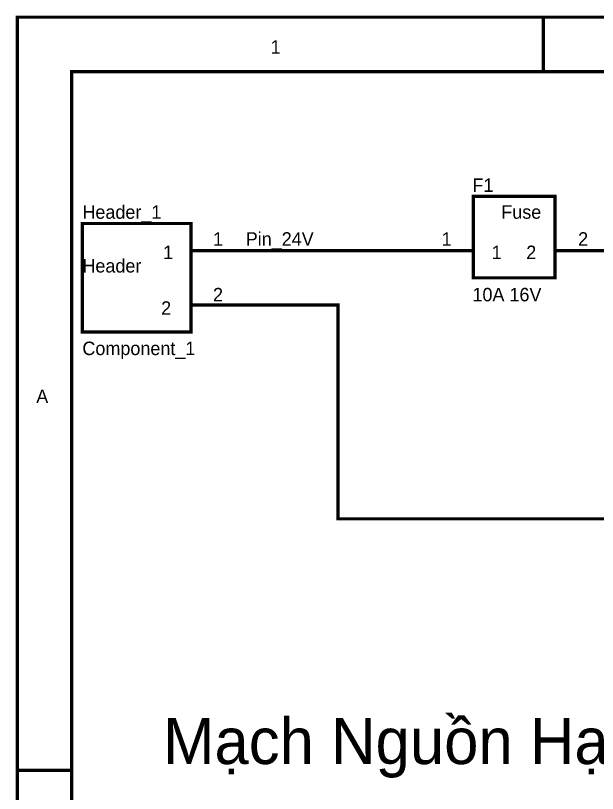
# Model space of a CAD drawing. Header units: millimetres. Extents: x 0 to 394, y 0 to 282.
# Drawn here: x -0.1 to 54.3, y 209.3 to 282.1 of the extents above; entities that cross this region are included whole.
import ezdxf

# ---------------------------------------------------------------- set-up
doc = ezdxf.new("R2010")
doc.units = ezdxf.units.MM
doc.layers.add('Sheet', color=255, linetype='Continuous')

msp = doc.modelspace()

# ---------------------------------------------------------------- linework, layer by layer
at = {"layer": 'Sheet', "const_width": 0.3}
for points in [[(0.011, 281.94), (5.087, 281.94)], [(49.224, 281.94), (49.224, 276.852)], [(16.341, 260.096), (21.349, 260.096)], [(21.349, 260.096), (37.6, 260.096)], [(42.598, 260.096), (37.6, 260.096)], [(50.38, 260.096), (55.378, 260.096)], [(16.341, 255.008), (21.349, 255.008)], [(21.349, 255.008), (30.008, 255.008), (30.008, 234.995), (90.013, 234.995), (122.706, 234.995), (122.706, 244.833)], [(0.011, 211.455), (5.087, 211.455)]]:
    msp.add_lwpolyline(points, dxfattribs=at)
at = {"layer": 'Sheet'}
for points, const_width in [([(0.022, 281.94), (393.7, 281.94), (393.7, 0), (0.022, 0), (0.022, 281.94)], 0.3), ([(0.022, 281.94), (0.022, 0), (393.7, 0), (393.7, 281.94), (0.022, 281.94), (0.022, 281.94)], 0.0991), ([(5.099, 276.841), (388.624, 276.841), (388.624, 5.076), (5.099, 5.076), (5.099, 276.841)], 0.3), ([(5.099, 276.841), (5.099, 5.076), (388.624, 5.076), (388.624, 276.841), (5.099, 276.841), (5.099, 276.841)], 0.0991), ([(42.676, 265.172), (50.302, 265.172), (50.302, 257.547), (42.676, 257.547), (42.676, 265.172)], 0.3), ([(6.109, 262.634), (16.262, 262.634), (16.262, 252.47), (6.109, 252.47), (6.109, 262.634)], 0.3)]:
    msp.add_lwpolyline(points, close=True, dxfattribs=dict(at, const_width=const_width))

# ---------------------------------------------------------------- texts
for s, height, p in [('1', 1.258, (23.719, 278.526)), ('F1', 1.2579, (42.586, 265.588)), ('Header_1', 1.2579, (6.109, 263.072)), ('Fuse', 1.2579, (45.282, 263.072)), ('1', 1.258, (18.328, 260.556)), ('Pin_24V', 1.2579, (21.383, 260.556)), ('1', 1.258, (39.711, 260.556)), ('2', 1.258, (52.469, 260.556)), ('1', 1.258, (13.656, 259.299)), ('1', 1.258, (44.383, 259.299)), ('2', 1.258, (47.618, 259.299)), ('Header', 1.2579, (6.109, 258.041)), ('2', 1.258, (18.328, 255.345)), ('10A 16V', 1.2579, (42.586, 255.345)), ('2', 1.258, (13.477, 254.087)), ('Component_1', 1.25786, (6.109, 250.314)), ('A', 1.258, (1.797, 245.821)), ('Mạch Nguồn Hạ Áp 12V XL4016', 4.31266, (13.656, 212.039))]:
    msp.add_text(s, height=height, dxfattribs=at).set_placement(p)

doc.saveas('drawing.dxf')
